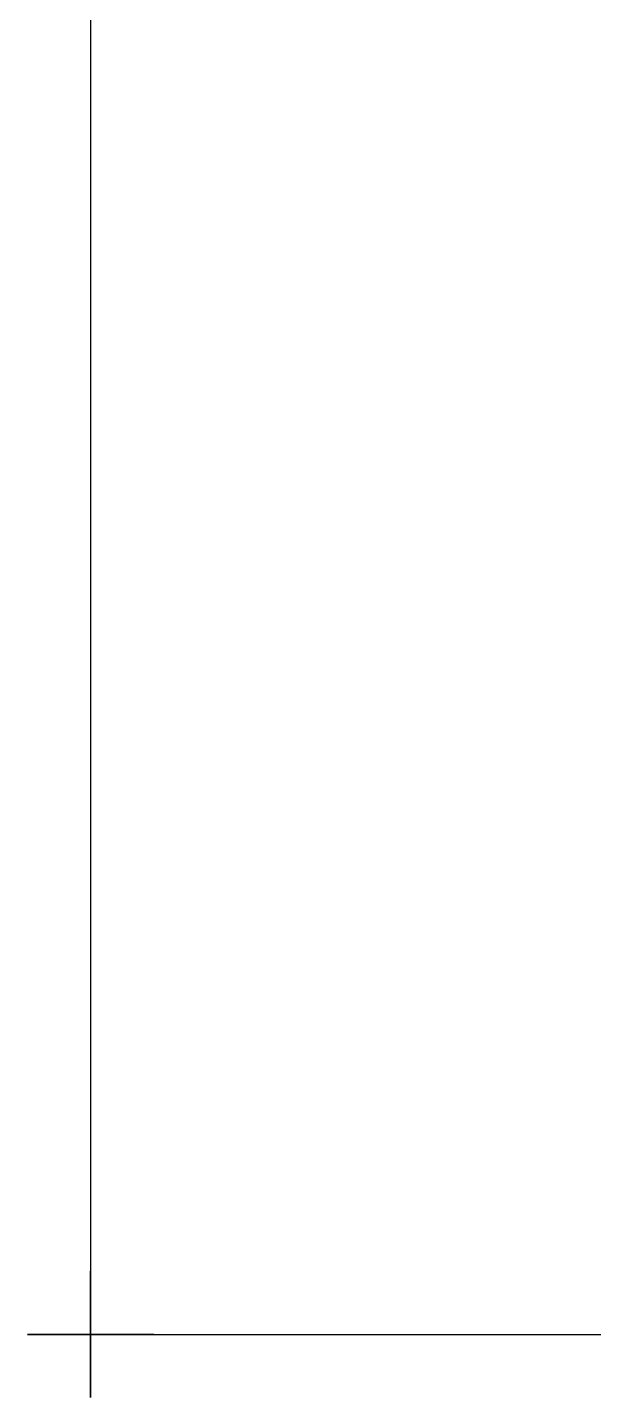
# Model space of a CAD drawing. Extents: x 159 to 725, y 98 to 296.
# Drawn here: x 247.3 to 274.2, y 194 to 259.1 of the extents above; entities that cross this region are included whole.
import ezdxf

# ---------------------------------------------------------------- set-up
doc = ezdxf.new("R2010")
doc.units = 0
doc.header["$LTSCALE"] = 8
doc.header["$MEASUREMENT"] = 0
doc.layers.get('0').update_dxf_attribs({"linetype": 'CONTINUOUS'})
doc.layers.add('ACOTA', color=1, linetype='CONTINUOUS')

msp = doc.modelspace()

# ---------------------------------------------------------------- linework, layer by layer
at = {"color": 7}
msp.add_lwpolyline([(355.342, 296), (250.342, 296), (250.342, 197), (355.342, 197)], close=True, dxfattribs=at)
at = {"layer": 'ACOTA'}
for p, q in [((250.342, 200), (250.342, 197)), ((250.342, 197), (250.342, 200)), ((247.342, 197), (250.342, 197)), ((250.342, 197), (247.342, 197)), ((250.342, 197), (250.342, 194)), ((250.342, 197), (253.342, 197)), ((253.342, 197), (250.342, 197)), ((250.342, 194), (250.342, 197))]:
    msp.add_line(p, q, dxfattribs=at)

doc.saveas('drawing.dxf')
